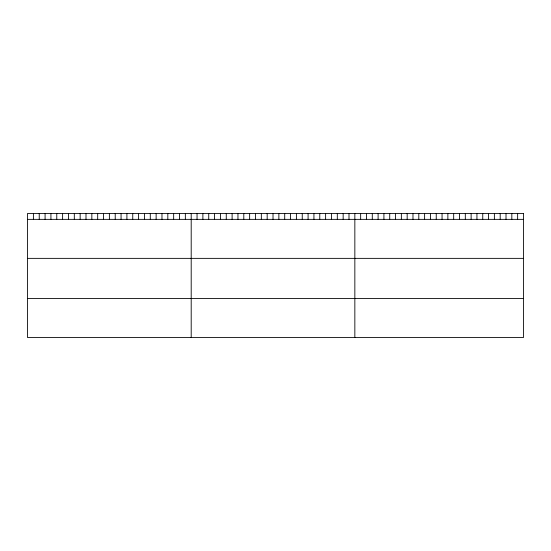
<?xml version="1.0" encoding="UTF-8"?>
<svg xmlns="http://www.w3.org/2000/svg" width="551" height="551" viewBox="0 0 551 551"><rect width="100%" height="100%" fill="white"/><g stroke="black" fill="none" stroke-linecap="round" stroke-linejoin="round"><path stroke-width="0.83" d="M27.55 219.36L523.45 219.36M27.55 258.364L523.45 258.364M27.55 298.552L523.45 298.552M517.637 213.437L517.637 219.36M511.824 213.437L511.824 219.36M506.011 213.437L506.011 219.36M500.191 213.437L500.191 219.36M494.378 213.437L494.378 219.36M488.565 213.437L488.565 219.36M482.752 213.437L482.752 219.36M476.939 213.437L476.939 219.36M471.126 213.437L471.126 219.36M465.313 213.437L465.313 219.36M459.493 213.437L459.493 219.36M453.68 213.437L453.68 219.36M447.867 213.437L447.867 219.36M442.054 213.437L442.054 219.36M436.24 213.437L436.24 219.36M430.427 213.437L430.427 219.36M424.614 213.437L424.614 219.36M418.801 213.437L418.801 219.36M412.981 213.437L412.981 219.36M407.168 213.437L407.168 219.36M401.355 213.437L401.355 219.36M395.542 213.437L395.542 219.36M389.729 213.437L389.729 219.36M383.916 213.437L383.916 219.36M378.103 213.437L378.103 219.36M372.283 213.437L372.283 219.36M366.47 213.437L366.47 219.36M360.657 213.437L360.657 219.36M354.844 213.437L354.844 337.563M348.997 213.437L348.997 219.36M343.156 213.437L343.156 219.36M337.308 213.437L337.308 219.36M331.468 213.437L331.468 219.36M325.62 213.437L325.62 219.36M319.78 213.437L319.78 219.36M313.932 213.437L313.932 219.36M308.085 213.437L308.085 219.36M302.244 213.437L302.244 219.36M296.397 213.437L296.397 219.36M290.556 213.437L290.556 219.36M284.709 213.437L284.709 219.36M278.868 213.437L278.868 219.36M273.02 213.437L273.02 219.36M267.173 213.437L267.173 219.36M261.332 213.437L261.332 219.36M255.485 213.437L255.485 219.36M249.644 213.437L249.644 219.36M243.797 213.437L243.797 219.36M237.956 213.437L237.956 219.36M232.109 213.437L232.109 219.36M226.261 213.437L226.261 219.36M220.421 213.437L220.421 219.36M214.573 213.437L214.573 219.36M208.733 213.437L208.733 219.36M202.885 213.437L202.885 219.36M197.044 213.437L197.044 219.36M191.197 213.437L191.197 337.563M185.35 213.437L185.35 219.36M179.509 213.437L179.509 219.36M173.661 213.437L173.661 219.36M167.821 213.437L167.821 219.36M161.973 213.437L161.973 219.36M156.133 213.437L156.133 219.36M150.285 213.437L150.285 219.36M144.438 213.437L144.438 219.36M138.597 213.437L138.597 219.36M132.75 213.437L132.75 219.36M126.909 213.437L126.909 219.36M121.062 213.437L121.062 219.36M115.221 213.437L115.221 219.36M109.374 213.437L109.374 219.36M103.526 213.437L103.526 219.36M97.685 213.437L97.685 219.36M91.838 213.437L91.838 219.36M85.997 213.437L85.997 219.36M80.15 213.437L80.15 219.36M74.309 213.437L74.309 219.36M68.462 213.437L68.462 219.36M62.614 213.437L62.614 219.36M56.774 213.437L56.774 219.36M50.926 213.437L50.926 219.36M45.086 213.437L45.086 219.36M39.238 213.437L39.238 219.36M33.397 213.437L33.397 219.36M523.45 213.437L27.55 213.437L27.55 337.563L523.45 337.563L523.45 213.437"/></g></svg>
